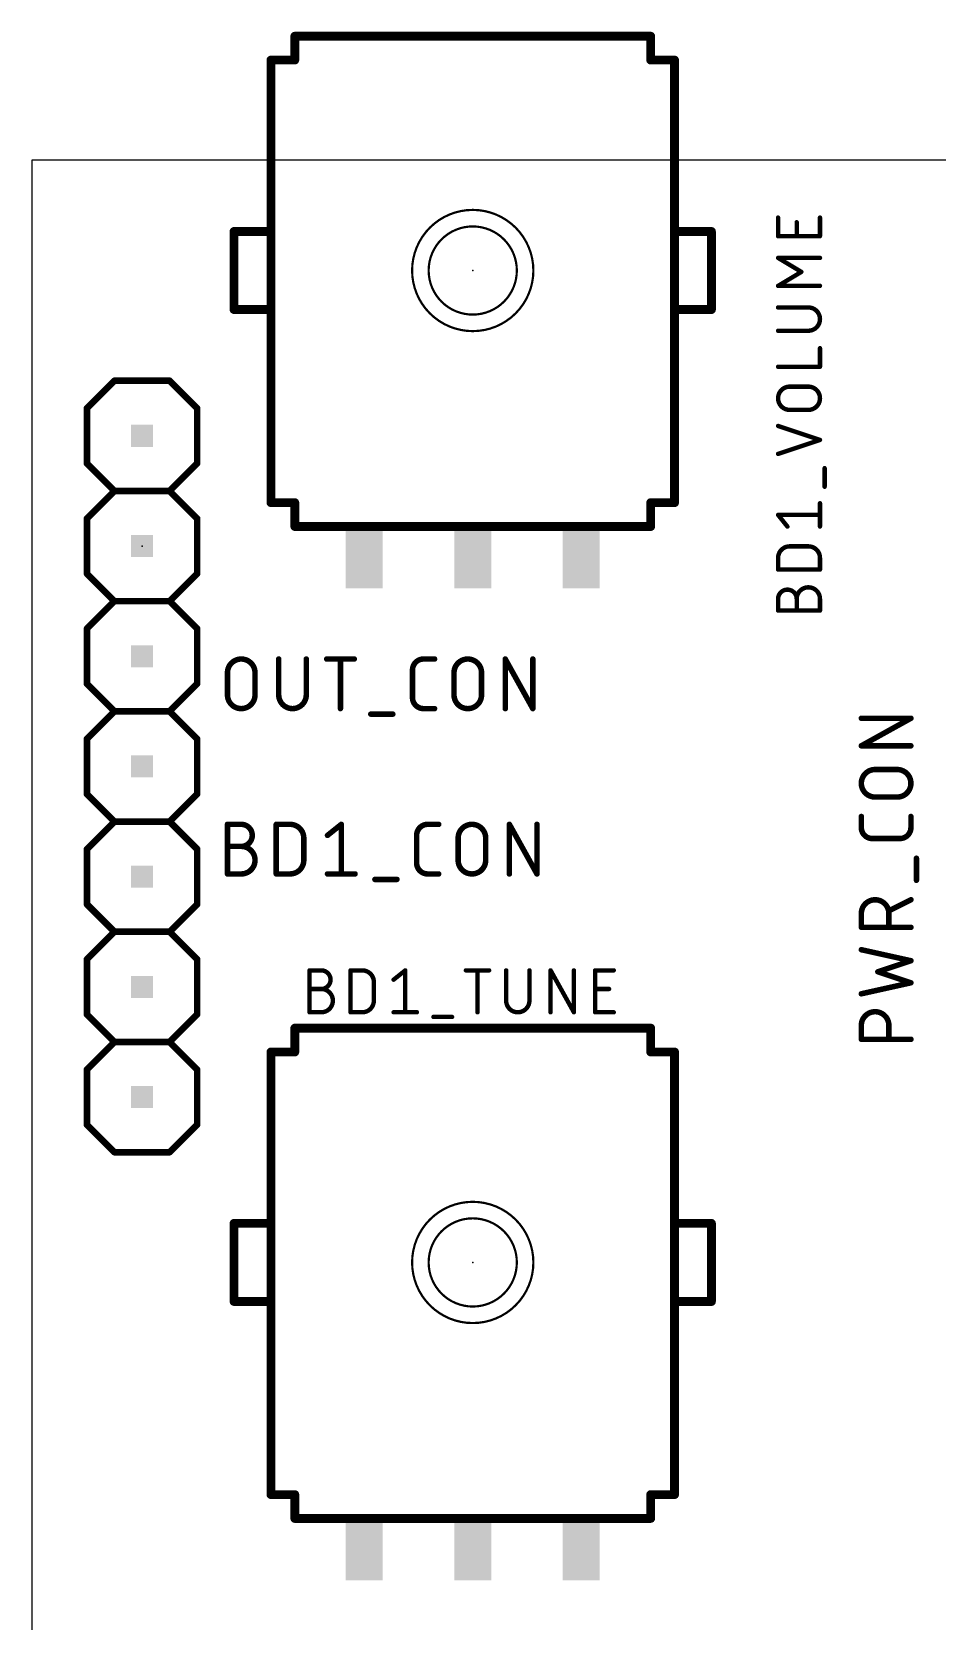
# Model space of a CAD drawing. Extents: x 0 to 81, y 0 to 102.
# Drawn here: x 0 to 20.86, y 65.39 to 102.02 of the extents above; entities that cross this region are included whole.
import ezdxf

# ---------------------------------------------------------------- set-up
doc = ezdxf.new("R2010")
doc.units = 0
for name, color, linetype in [('20', 31, 'CONTINUOUS'), ('21', 253, 'CONTINUOUS'), ('23', 53, 'CONTINUOUS'), ('25', 253, 'CONTINUOUS'), ('51', 253, 'CONTINUOUS')]:
    doc.layers.add(name, color=color, linetype=linetype)

# ---------------------------------------------------------------- blocks, each defined once
blk = doc.blocks.new('RECT')
blk.add_solid([(-0.5, -0.5), (0.5, -0.5), (-0.5, 0.5), (0.5, 0.5)])

msp = doc.modelspace()

# ---------------------------------------------------------------- linework, layer by layer
at = {"layer": '20'}
for p, q in [((81.28, 99.06), (0, 99.06)), ((0, 99.06), (0, 0))]:
    msp.add_line(p, q, dxfattribs=at)
at = {"layer": '21'}
for points, const_width in [([(6.06, 101.92), (14.26, 101.92)], 0.2032), ([(6.06, 101.92), (6.06, 101.37)], 0.2032), ([(14.26, 101.37), (14.26, 101.92)], 0.2032), ([(6.06, 101.37), (5.51, 101.37)], 0.2032), ([(5.51, 99.17), (5.51, 101.37)], 0.2032), ([(14.81, 101.37), (14.26, 101.37)], 0.2032), ([(14.81, 101.37), (14.81, 99.17)], 0.2032), ([(5.51, 91.17), (5.51, 94.37)], 0.2032), ([(14.81, 94.37), (14.81, 91.17)], 0.2032), ([(1.27, 93.345), (1.905, 93.98)], 0.1524), ([(1.905, 93.98), (3.175, 93.98)], 0.1524), ([(3.175, 93.98), (3.81, 93.345)], 0.1524), ([(1.27, 92.075), (1.27, 93.345)], 0.1524), ([(3.81, 93.345), (3.81, 92.075)], 0.1524), ([(1.905, 91.44), (1.27, 92.075)], 0.1524), ([(3.81, 92.075), (3.175, 91.44)], 0.1524), ([(1.27, 90.805), (1.905, 91.44)], 0.1524), ([(1.905, 91.44), (3.175, 91.44)], 0.1524), ([(3.175, 91.44), (3.81, 90.805)], 0.1524), ([(5.51, 91.17), (6.06, 91.17)], 0.2032), ([(6.06, 91.17), (6.06, 90.62)], 0.2032), ([(14.26, 91.17), (14.81, 91.17)], 0.2032), ([(14.26, 90.62), (14.26, 91.17)], 0.2032), ([(1.27, 89.535), (1.27, 90.805)], 0.1524), ([(3.81, 90.805), (3.81, 89.535)], 0.1524), ([(14.26, 90.62), (6.06, 90.62)], 0.2032), ([(1.905, 88.9), (1.27, 89.535)], 0.1524), ([(3.81, 89.535), (3.175, 88.9)], 0.1524), ([(1.27, 88.265), (1.905, 88.9)], 0.1524), ([(1.905, 88.9), (3.175, 88.9)], 0.1524), ([(3.175, 88.9), (3.81, 88.265)], 0.1524), ([(1.27, 86.995), (1.27, 88.265)], 0.1524), ([(3.81, 88.265), (3.81, 86.995)], 0.1524), ([(1.27, 86.995), (1.905, 86.36)], 0.1524), ([(3.175, 86.36), (3.81, 86.995)], 0.1524), ([(1.27, 85.725), (1.905, 86.36)], 0.1524), ([(1.905, 86.36), (3.175, 86.36)], 0.1524), ([(1.905, 86.36), (3.175, 86.36)], 0.1524), ([(3.175, 86.36), (3.81, 85.725)], 0.1524), ([(1.27, 84.455), (1.27, 85.725)], 0.1524), ([(3.81, 85.725), (3.81, 84.455)], 0.1524), ([(1.27, 84.455), (1.905, 83.82)], 0.1524), ([(3.175, 83.82), (3.81, 84.455)], 0.1524), ([(1.27, 83.185), (1.905, 83.82)], 0.1524), ([(1.905, 83.82), (3.175, 83.82)], 0.1524), ([(3.175, 83.82), (3.81, 83.185)], 0.1524), ([(1.27, 81.915), (1.27, 83.185)], 0.1524), ([(3.81, 83.185), (3.81, 81.915)], 0.1524), ([(1.905, 81.28), (1.27, 81.915)], 0.1524), ([(3.81, 81.915), (3.175, 81.28)], 0.1524), ([(1.27, 80.645), (1.905, 81.28)], 0.1524), ([(1.905, 81.28), (3.175, 81.28)], 0.1524), ([(3.175, 81.28), (3.81, 80.645)], 0.1524), ([(1.27, 79.375), (1.27, 80.645)], 0.1524), ([(3.81, 80.645), (3.81, 79.375)], 0.1524), ([(1.905, 78.74), (1.27, 79.375)], 0.1524), ([(3.81, 79.375), (3.175, 78.74)], 0.1524), ([(6.06, 79.06), (14.26, 79.06)], 0.2032), ([(6.06, 79.06), (6.06, 78.51)], 0.2032), ([(14.26, 78.51), (14.26, 79.06)], 0.2032), ([(1.27, 78.105), (1.905, 78.74)], 0.1524), ([(1.905, 78.74), (3.175, 78.74)], 0.1524), ([(3.175, 78.74), (3.81, 78.105)], 0.1524), ([(6.06, 78.51), (5.51, 78.51)], 0.2032), ([(5.51, 76.31), (5.51, 78.51)], 0.2032), ([(14.81, 78.51), (14.26, 78.51)], 0.2032), ([(14.81, 78.51), (14.81, 76.31)], 0.2032), ([(1.27, 76.835), (1.27, 78.105)], 0.1524), ([(3.81, 78.105), (3.81, 76.835)], 0.1524), ([(1.27, 76.835), (1.905, 76.2)], 0.1524), ([(3.175, 76.2), (3.81, 76.835)], 0.1524), ([(1.905, 76.2), (3.175, 76.2)], 0.1524), ([(5.51, 68.31), (5.51, 71.51)], 0.2032), ([(14.81, 71.51), (14.81, 68.31)], 0.2032), ([(5.51, 68.31), (6.06, 68.31)], 0.2032), ([(6.06, 68.31), (6.06, 67.76)], 0.2032), ([(14.26, 68.31), (14.81, 68.31)], 0.2032), ([(14.26, 67.76), (14.26, 68.31)], 0.2032), ([(14.26, 67.76), (6.06, 67.76)], 0.2032)]:
    msp.add_lwpolyline(points, dxfattribs=dict(at, const_width=const_width))
for points, const_width in [([(6.06, 101.9708, 1), (6.06, 101.8692)], 0.1016), ([(6.1108, 101.92, 1), (6.0092, 101.92)], 0.1016), ([(14.3108, 101.92, 1), (14.2092, 101.92)], 0.1016), ([(14.26, 101.8692, 1), (14.26, 101.9708)], 0.1016), ([(5.51, 101.4208, 1), (5.51, 101.3192)], 0.1016), ([(5.5608, 101.37, 1), (5.4592, 101.37)], 0.1016), ([(6.06, 101.3192, 1), (6.06, 101.4208)], 0.1016), ([(14.26, 101.4208, 1), (14.26, 101.3192)], 0.1016), ([(14.8608, 101.37, 1), (14.7592, 101.37)], 0.1016), ([(14.81, 101.3192, 1), (14.81, 101.4208)], 0.1016), ([(6.0092, 101.37, 1), (6.1108, 101.37)], 0.1016), ([(14.2092, 101.37, 1), (14.3108, 101.37)], 0.1016), ([(5.4592, 99.17, 1), (5.5608, 99.17)], 0.1016), ([(14.7592, 99.17, 1), (14.8608, 99.17)], 0.1016), ([(10.16, 95.123, 1), (10.16, 97.917, 1), (10.16, 95.123)], 0.0508), ([(10.16, 95.504, 1), (10.16, 97.536, 1), (10.16, 95.504)], 0.0508), ([(5.5608, 94.37, 1), (5.4592, 94.37)], 0.1016), ([(14.8608, 94.37, 1), (14.7592, 94.37)], 0.1016), ([(1.905, 94.0181, 1), (1.905, 93.9419)], 0.0762), ([(1.9319, 93.9531, 1), (1.8781, 94.0069)], 0.0762), ([(3.2019, 94.0069, 1), (3.1481, 93.9531)], 0.0762), ([(3.175, 93.9419, 1), (3.175, 94.0181)], 0.0762), ([(1.3081, 93.345, 1), (1.2319, 93.345)], 0.0762), ([(1.2431, 93.3719, 1), (1.2969, 93.3181)], 0.0762), ([(3.8481, 93.345, 1), (3.7719, 93.345)], 0.0762), ([(3.7831, 93.3181, 1), (3.8369, 93.3719)], 0.0762), ([(1.2319, 92.075, 1), (1.3081, 92.075)], 0.0762), ([(1.2969, 92.1019, 1), (1.2431, 92.0481)], 0.0762), ([(3.7719, 92.075, 1), (3.8481, 92.075)], 0.0762), ([(3.8369, 92.0481, 1), (3.7831, 92.1019)], 0.0762), ([(1.905, 91.4781, 1), (1.905, 91.4019)], 0.0762), ([(1.9319, 91.4131, 1), (1.8781, 91.4669)], 0.0762), ([(1.8781, 91.4131, 1), (1.9319, 91.4669)], 0.0762), ([(3.2019, 91.4669, 1), (3.1481, 91.4131)], 0.0762), ([(3.1481, 91.4669, 1), (3.2019, 91.4131)], 0.0762), ([(3.175, 91.4019, 1), (3.175, 91.4781)], 0.0762), ([(5.51, 91.2208, 1), (5.51, 91.1192)], 0.1016), ([(5.4592, 91.17, 1), (5.5608, 91.17)], 0.1016), ([(6.1108, 91.17, 1), (6.0092, 91.17)], 0.1016), ([(6.06, 91.1192, 1), (6.06, 91.2208)], 0.1016), ([(14.26, 91.2208, 1), (14.26, 91.1192)], 0.1016), ([(14.3108, 91.17, 1), (14.2092, 91.17)], 0.1016), ([(14.7592, 91.17, 1), (14.8608, 91.17)], 0.1016), ([(14.81, 91.1192, 1), (14.81, 91.2208)], 0.1016), ([(1.3081, 90.805, 1), (1.2319, 90.805)], 0.0762), ([(1.2431, 90.8319, 1), (1.2969, 90.7781)], 0.0762), ([(3.8481, 90.805, 1), (3.7719, 90.805)], 0.0762), ([(3.7831, 90.7781, 1), (3.8369, 90.8319)], 0.0762), ([(6.06, 90.6708, 1), (6.06, 90.5692)], 0.1016), ([(6.0092, 90.62, 1), (6.1108, 90.62)], 0.1016), ([(14.2092, 90.62, 1), (14.3108, 90.62)], 0.1016), ([(14.26, 90.5692, 1), (14.26, 90.6708)], 0.1016), ([(1.2319, 89.535, 1), (1.3081, 89.535)], 0.0762), ([(1.2969, 89.5619, 1), (1.2431, 89.5081)], 0.0762), ([(3.7719, 89.535, 1), (3.8481, 89.535)], 0.0762), ([(3.8369, 89.5081, 1), (3.7831, 89.5619)], 0.0762), ([(1.905, 88.9381, 1), (1.905, 88.8619)], 0.0762), ([(1.9319, 88.8731, 1), (1.8781, 88.9269)], 0.0762), ([(1.8781, 88.8731, 1), (1.9319, 88.9269)], 0.0762), ([(3.2019, 88.9269, 1), (3.1481, 88.8731)], 0.0762), ([(3.1481, 88.9269, 1), (3.2019, 88.8731)], 0.0762), ([(3.175, 88.8619, 1), (3.175, 88.9381)], 0.0762), ([(1.3081, 88.265, 1), (1.2319, 88.265)], 0.0762), ([(1.2431, 88.2919, 1), (1.2969, 88.2381)], 0.0762), ([(3.8481, 88.265, 1), (3.7719, 88.265)], 0.0762), ([(3.7831, 88.2381, 1), (3.8369, 88.2919)], 0.0762), ([(1.2319, 86.995, 1), (1.3081, 86.995)], 0.0762), ([(1.2969, 87.0219, 1), (1.2431, 86.9681)], 0.0762), ([(3.7719, 86.995, 1), (3.8481, 86.995)], 0.0762), ([(3.8369, 86.9681, 1), (3.7831, 87.0219)], 0.0762), ([(1.905, 86.3981, 1), (1.905, 86.3219)], 0.0762), ([(1.905, 86.3981, 1), (1.905, 86.3219)], 0.0762), ([(1.9319, 86.3331, 1), (1.8781, 86.3869)], 0.0762), ([(1.8781, 86.3331, 1), (1.9319, 86.3869)], 0.0762), ([(3.2019, 86.3869, 1), (3.1481, 86.3331)], 0.0762), ([(3.1481, 86.3869, 1), (3.2019, 86.3331)], 0.0762), ([(3.175, 86.3219, 1), (3.175, 86.3981)], 0.0762), ([(3.175, 86.3219, 1), (3.175, 86.3981)], 0.0762), ([(1.3081, 85.725, 1), (1.2319, 85.725)], 0.0762), ([(1.2431, 85.7519, 1), (1.2969, 85.6981)], 0.0762), ([(3.8481, 85.725, 1), (3.7719, 85.725)], 0.0762), ([(3.7831, 85.6981, 1), (3.8369, 85.7519)], 0.0762), ([(1.2319, 84.455, 1), (1.3081, 84.455)], 0.0762), ([(1.2969, 84.4819, 1), (1.2431, 84.4281)], 0.0762), ([(3.7719, 84.455, 1), (3.8481, 84.455)], 0.0762), ([(3.8369, 84.4281, 1), (3.7831, 84.4819)], 0.0762), ([(1.905, 83.8581, 1), (1.905, 83.7819)], 0.0762), ([(1.9319, 83.7931, 1), (1.8781, 83.8469)], 0.0762), ([(1.8781, 83.7931, 1), (1.9319, 83.8469)], 0.0762), ([(3.2019, 83.8469, 1), (3.1481, 83.7931)], 0.0762), ([(3.1481, 83.8469, 1), (3.2019, 83.7931)], 0.0762), ([(3.175, 83.7819, 1), (3.175, 83.8581)], 0.0762), ([(1.3081, 83.185, 1), (1.2319, 83.185)], 0.0762), ([(1.2431, 83.2119, 1), (1.2969, 83.1581)], 0.0762), ([(3.8481, 83.185, 1), (3.7719, 83.185)], 0.0762), ([(3.7831, 83.1581, 1), (3.8369, 83.2119)], 0.0762), ([(1.2319, 81.915, 1), (1.3081, 81.915)], 0.0762), ([(1.2969, 81.9419, 1), (1.2431, 81.8881)], 0.0762), ([(3.7719, 81.915, 1), (3.8481, 81.915)], 0.0762), ([(3.8369, 81.8881, 1), (3.7831, 81.9419)], 0.0762), ([(1.905, 81.3181, 1), (1.905, 81.2419)], 0.0762), ([(1.9319, 81.2531, 1), (1.8781, 81.3069)], 0.0762), ([(1.8781, 81.2531, 1), (1.9319, 81.3069)], 0.0762), ([(3.2019, 81.3069, 1), (3.1481, 81.2531)], 0.0762), ([(3.1481, 81.3069, 1), (3.2019, 81.2531)], 0.0762), ([(3.175, 81.2419, 1), (3.175, 81.3181)], 0.0762), ([(1.3081, 80.645, 1), (1.2319, 80.645)], 0.0762), ([(1.2431, 80.6719, 1), (1.2969, 80.6181)], 0.0762), ([(3.8481, 80.645, 1), (3.7719, 80.645)], 0.0762), ([(3.7831, 80.6181, 1), (3.8369, 80.6719)], 0.0762), ([(1.2319, 79.375, 1), (1.3081, 79.375)], 0.0762), ([(1.2969, 79.4019, 1), (1.2431, 79.3481)], 0.0762), ([(3.7719, 79.375, 1), (3.8481, 79.375)], 0.0762), ([(3.8369, 79.3481, 1), (3.7831, 79.4019)], 0.0762), ([(6.06, 79.1108, 1), (6.06, 79.0092)], 0.1016), ([(6.1108, 79.06, 1), (6.0092, 79.06)], 0.1016), ([(14.3108, 79.06, 1), (14.2092, 79.06)], 0.1016), ([(14.26, 79.0092, 1), (14.26, 79.1108)], 0.1016), ([(1.905, 78.7781, 1), (1.905, 78.7019)], 0.0762), ([(1.9319, 78.7131, 1), (1.8781, 78.7669)], 0.0762), ([(1.8781, 78.7131, 1), (1.9319, 78.7669)], 0.0762), ([(3.2019, 78.7669, 1), (3.1481, 78.7131)], 0.0762), ([(3.1481, 78.7669, 1), (3.2019, 78.7131)], 0.0762), ([(3.175, 78.7019, 1), (3.175, 78.7781)], 0.0762), ([(5.51, 78.5608, 1), (5.51, 78.4592)], 0.1016), ([(5.5608, 78.51, 1), (5.4592, 78.51)], 0.1016), ([(6.0092, 78.51, 1), (6.1108, 78.51)], 0.1016), ([(6.06, 78.4592, 1), (6.06, 78.5608)], 0.1016), ([(14.26, 78.5608, 1), (14.26, 78.4592)], 0.1016), ([(14.2092, 78.51, 1), (14.3108, 78.51)], 0.1016), ([(14.8608, 78.51, 1), (14.7592, 78.51)], 0.1016), ([(14.81, 78.4592, 1), (14.81, 78.5608)], 0.1016), ([(1.3081, 78.105, 1), (1.2319, 78.105)], 0.0762), ([(1.2431, 78.1319, 1), (1.2969, 78.0781)], 0.0762), ([(3.8481, 78.105, 1), (3.7719, 78.105)], 0.0762), ([(3.7831, 78.0781, 1), (3.8369, 78.1319)], 0.0762), ([(1.2319, 76.835, 1), (1.3081, 76.835)], 0.0762), ([(1.2969, 76.8619, 1), (1.2431, 76.8081)], 0.0762), ([(3.7719, 76.835, 1), (3.8481, 76.835)], 0.0762), ([(3.8369, 76.8081, 1), (3.7831, 76.8619)], 0.0762), ([(1.905, 76.2381, 1), (1.905, 76.1619)], 0.0762), ([(1.8781, 76.1731, 1), (1.9319, 76.2269)], 0.0762), ([(3.1481, 76.2269, 1), (3.2019, 76.1731)], 0.0762), ([(3.175, 76.1619, 1), (3.175, 76.2381)], 0.0762), ([(5.4592, 76.31, 1), (5.5608, 76.31)], 0.1016), ([(14.7592, 76.31, 1), (14.8608, 76.31)], 0.1016), ([(10.16, 72.263, 1), (10.16, 75.057, 1), (10.16, 72.263)], 0.0508), ([(10.16, 72.644, 1), (10.16, 74.676, 1), (10.16, 72.644)], 0.0508), ([(5.5608, 71.51, 1), (5.4592, 71.51)], 0.1016), ([(14.8608, 71.51, 1), (14.7592, 71.51)], 0.1016), ([(5.51, 68.3608, 1), (5.51, 68.2592)], 0.1016), ([(5.4592, 68.31, 1), (5.5608, 68.31)], 0.1016), ([(6.1108, 68.31, 1), (6.0092, 68.31)], 0.1016), ([(6.06, 68.2592, 1), (6.06, 68.3608)], 0.1016), ([(14.26, 68.3608, 1), (14.26, 68.2592)], 0.1016), ([(14.3108, 68.31, 1), (14.2092, 68.31)], 0.1016), ([(14.7592, 68.31, 1), (14.8608, 68.31)], 0.1016), ([(14.81, 68.2592, 1), (14.81, 68.3608)], 0.1016), ([(6.06, 67.8108, 1), (6.06, 67.7092)], 0.1016), ([(6.0092, 67.76, 1), (6.1108, 67.76)], 0.1016), ([(14.2092, 67.76, 1), (14.3108, 67.76)], 0.1016), ([(14.26, 67.7092, 1), (14.26, 67.8108)], 0.1016)]:
    msp.add_lwpolyline(points, format="xyb", dxfattribs=dict(at, const_width=const_width))
at = {"layer": '23'}
for p in [(10.16, 96.52), (2.54, 90.17), (2.54, 81.28), (10.16, 73.66)]:
    msp.add_point(p, dxfattribs=at)
at = {"layer": '25'}
for points, const_width in [([(17.1958, 97.3102), (17.1958, 97.7392)], 0.1016), ([(17.6248, 97.3102), (17.6248, 97.632)], 0.1016), ([(18.161, 97.7392), (18.161, 97.3102)], 0.1016), ([(18.161, 97.3102), (17.1958, 97.3102)], 0.1016), ([(17.732, 96.4881), (17.1958, 96.8099)], 0.1016), ([(17.1958, 96.8099), (18.161, 96.8099)], 0.1016), ([(17.1958, 96.1664), (17.732, 96.4881)], 0.1016), ([(18.161, 96.1664), (17.1958, 96.1664)], 0.1016), ([(17.8929, 95.6681), (17.1958, 95.6681)], 0.1016), ([(17.1958, 95.1319), (17.8929, 95.1319)], 0.1016), ([(18.161, 94.3019), (18.161, 94.7308)], 0.1016), ([(17.1958, 94.3019), (18.161, 94.3019)], 0.1016), ([(17.4639, 93.8439), (17.8929, 93.8439)], 0.1016), ([(17.8929, 93.3077), (17.4639, 93.3077)], 0.1016), ([(18.161, 92.6156), (17.1958, 92.9374)], 0.1016), ([(17.1958, 92.2939), (18.161, 92.6156)], 0.1016), ([(18.2682, 91.5371), (18.2682, 91.966)], 0.1016), ([(17.4103, 90.6193), (17.1958, 90.8874)], 0.1016), ([(17.1958, 90.8874), (18.161, 90.8874)], 0.1016), ([(18.161, 90.6193), (18.161, 91.1555)], 0.1016), ([(17.4639, 90.1634), (17.8929, 90.1634)], 0.1016), ([(17.1958, 89.6272), (17.1958, 89.8953)], 0.1016), ([(18.161, 89.8953), (18.161, 89.6272)], 0.1016), ([(18.161, 89.6272), (17.1958, 89.6272)], 0.1016), ([(17.1958, 88.6827), (17.1958, 88.9508)], 0.1016), ([(18.161, 88.6827), (17.1958, 88.6827)], 0.1016), ([(17.6248, 88.6827), (17.6248, 88.9508)], 0.1016), ([(18.161, 88.9508), (18.161, 88.6827)], 0.1016), ([(5.6896, 87.5665), (5.6896, 86.741)], 0.127), ([(6.3246, 86.741), (6.3246, 87.5665)], 0.127), ([(6.7945, 87.5665), (7.4295, 87.5665)], 0.127), ([(7.112, 86.4235), (7.112, 87.5665)], 0.127), ([(9.026, 87.5665), (9.28, 87.5665)], 0.127), ([(10.9093, 86.4235), (10.9093, 87.5665)], 0.127), ([(10.9093, 87.5665), (11.5443, 86.4235)], 0.127), ([(11.5443, 86.4235), (11.5443, 87.5665)], 0.127), ([(4.5085, 86.741), (4.5085, 87.249)], 0.127), ([(5.1435, 87.249), (5.1435, 86.741)], 0.127), ([(8.772, 86.6775), (8.772, 87.3125)], 0.127), ([(9.7282, 86.741), (9.7282, 87.249)], 0.127), ([(10.3632, 87.249), (10.3632, 86.741)], 0.127), ([(9.28, 86.4235), (9.026, 86.4235)], 0.127), ([(7.8105, 86.2965), (8.3185, 86.2965)], 0.127), ([(19.1135, 85.5662), (20.2565, 86.2012)], 0.127), ([(20.2565, 86.2012), (19.1135, 86.2012)], 0.127), ([(20.2565, 85.5662), (19.1135, 85.5662)], 0.127), ([(19.431, 85.0201), (19.939, 85.0201)], 0.127), ([(19.939, 84.3851), (19.431, 84.3851)], 0.127), ([(19.1135, 83.6829), (19.1135, 83.9369)], 0.127), ([(20.2565, 83.9369), (20.2565, 83.6829)], 0.127), ([(4.5085, 82.6135), (4.5085, 83.7565)], 0.127), ([(4.5085, 83.7565), (4.826, 83.7565)], 0.127), ([(5.6325, 82.6135), (5.6325, 83.7565)], 0.127), ([(5.6325, 83.7565), (5.95, 83.7565)], 0.127), ([(6.8136, 83.5025), (7.1311, 83.7565)], 0.127), ([(7.1311, 83.7565), (7.1311, 82.6135)], 0.127), ([(8.8672, 82.8675), (8.8672, 83.5025)], 0.127), ([(9.1212, 83.7565), (9.3752, 83.7565)], 0.127), ([(11.0045, 82.6135), (11.0045, 83.7565)], 0.127), ([(11.0045, 83.7565), (11.6395, 82.6135)], 0.127), ([(11.6395, 82.6135), (11.6395, 83.7565)], 0.127), ([(4.5085, 83.2485), (4.826, 83.2485)], 0.127), ([(6.2675, 83.439), (6.2675, 82.931)], 0.127), ([(9.8234, 82.931), (9.8234, 83.439)], 0.127), ([(10.4584, 83.439), (10.4584, 82.931)], 0.127), ([(20.0025, 83.4289), (19.3675, 83.4289)], 0.127), ([(20.3835, 82.4674), (20.3835, 82.9754)], 0.127), ([(4.826, 82.6135), (4.5085, 82.6135)], 0.127), ([(5.95, 82.6135), (5.6325, 82.6135)], 0.127), ([(6.8136, 82.6135), (7.4486, 82.6135)], 0.127), ([(7.9058, 82.4865), (8.4138, 82.4865)], 0.127), ([(9.3752, 82.6135), (9.1212, 82.6135)], 0.127), ([(20.2565, 82.0185), (19.7485, 81.7645)], 0.127), ([(19.1135, 81.3835), (19.1135, 81.701)], 0.127), ([(19.7485, 81.701), (19.7485, 81.3835)], 0.127), ([(20.2565, 81.3835), (19.1135, 81.3835)], 0.127), ([(20.2565, 80.6133), (19.1135, 80.8672)], 0.127), ([(19.4945, 80.3593), (20.2565, 80.6133)], 0.127), ([(6.4008, 79.4258), (6.4008, 80.391)], 0.1016), ([(6.4008, 80.391), (6.6689, 80.391)], 0.1016), ([(7.3453, 79.4258), (7.3453, 80.391)], 0.1016), ([(7.3453, 80.391), (7.6135, 80.391)], 0.1016), ([(8.3375, 80.1765), (8.6056, 80.391)], 0.1016), ([(8.6056, 80.391), (8.6056, 79.4258)], 0.1016), ([(10.0017, 80.391), (10.5379, 80.391)], 0.1016), ([(10.2698, 79.4258), (10.2698, 80.391)], 0.1016), ([(10.9298, 80.391), (10.9298, 79.6939)], 0.1016), ([(11.466, 79.6939), (11.466, 80.391)], 0.1016), ([(11.9539, 79.4258), (11.9539, 80.391)], 0.1016), ([(11.9539, 80.391), (12.4901, 79.4258)], 0.1016), ([(12.4901, 79.4258), (12.4901, 80.391)], 0.1016), ([(12.9801, 79.4258), (12.9801, 80.391)], 0.1016), ([(12.9801, 80.391), (13.4091, 80.391)], 0.1016), ([(20.2565, 80.1052), (19.4945, 80.3593)], 0.127), ([(6.4008, 79.962), (6.6689, 79.962)], 0.1016), ([(7.8816, 80.1229), (7.8816, 79.6939)], 0.1016), ([(12.9801, 79.962), (13.3018, 79.962)], 0.1016), ([(19.1135, 79.8513), (20.2565, 80.1052)], 0.127), ([(6.6689, 79.4258), (6.4008, 79.4258)], 0.1016), ([(7.6135, 79.4258), (7.3453, 79.4258)], 0.1016), ([(8.3375, 79.4258), (8.8737, 79.4258)], 0.1016), ([(9.2552, 79.3186), (9.6842, 79.3186)], 0.1016), ([(13.4091, 79.4258), (12.9801, 79.4258)], 0.1016), ([(19.1135, 78.8035), (19.1135, 79.121)], 0.127), ([(19.7485, 79.121), (19.7485, 78.8035)], 0.127), ([(20.2565, 78.8035), (19.1135, 78.8035)], 0.127)]:
    msp.add_lwpolyline(points, dxfattribs=dict(at, const_width=const_width))
for points, const_width in [([(17.2212, 97.7392, 1), (17.1704, 97.7392)], 0.0508), ([(17.6502, 97.632, 1), (17.5994, 97.632)], 0.0508), ([(18.1864, 97.7392, 1), (18.1356, 97.7392)], 0.0508), ([(17.1958, 97.3356, 1), (17.1958, 97.2848)], 0.0508), ([(17.1704, 97.3102, 1), (17.2212, 97.3102)], 0.0508), ([(17.5994, 97.3102, 1), (17.6502, 97.3102)], 0.0508), ([(18.1356, 97.3102, 1), (18.1864, 97.3102)], 0.0508), ([(18.161, 97.2848, 1), (18.161, 97.3356)], 0.0508), ([(17.1958, 96.8353, 1), (17.1958, 96.7845)], 0.0508), ([(17.2089, 96.8316, 1), (17.1827, 96.7881)], 0.0508), ([(18.161, 96.7845, 1), (18.161, 96.8353)], 0.0508), ([(17.7451, 96.4663, 1), (17.719, 96.5099)], 0.0508), ([(17.719, 96.4663, 1), (17.7451, 96.5099)], 0.0508), ([(17.1958, 96.1918, 1), (17.1958, 96.141)], 0.0508), ([(17.1827, 96.1882, 1), (17.2089, 96.1446)], 0.0508), ([(18.161, 96.141, 1), (18.161, 96.1918)], 0.0508), ([(17.1958, 95.6935, 1), (17.1958, 95.6427)], 0.0508), ([(17.8929, 95.1319, 1), (17.8929, 95.6681)], 0.1016), ([(17.8929, 95.6935, 1), (17.8929, 95.6427)], 0.0508), ([(17.8929, 95.6427, 1), (17.8929, 95.6935)], 0.0508), ([(17.1958, 95.1573, 1), (17.1958, 95.1065)], 0.0508), ([(17.8929, 95.1573, 1), (17.8929, 95.1065)], 0.0508), ([(17.8929, 95.1065, 1), (17.8929, 95.1573)], 0.0508), ([(18.1864, 94.7308, 1), (18.1356, 94.7308)], 0.0508), ([(17.1958, 94.3273, 1), (17.1958, 94.2765)], 0.0508), ([(18.1356, 94.3019, 1), (18.1864, 94.3019)], 0.0508), ([(18.161, 94.2765, 1), (18.161, 94.3273)], 0.0508), ([(17.4639, 93.8439, 1), (17.4639, 93.3077)], 0.1016), ([(17.4639, 93.8693, 1), (17.4639, 93.8185)], 0.0508), ([(17.4639, 93.8185, 1), (17.4639, 93.8693)], 0.0508), ([(17.8929, 93.3077, 1), (17.8929, 93.8439)], 0.1016), ([(17.8929, 93.8693, 1), (17.8929, 93.8185)], 0.0508), ([(17.8929, 93.8185, 1), (17.8929, 93.8693)], 0.0508), ([(17.4639, 93.3331, 1), (17.4639, 93.2823)], 0.0508), ([(17.4639, 93.2823, 1), (17.4639, 93.3331)], 0.0508), ([(17.8929, 93.3331, 1), (17.8929, 93.2823)], 0.0508), ([(17.8929, 93.2823, 1), (17.8929, 93.3331)], 0.0508), ([(17.2038, 92.9615, 1), (17.1878, 92.9133)], 0.0508), ([(17.1878, 92.318, 1), (17.2038, 92.2698)], 0.0508), ([(18.169, 92.5916, 1), (18.153, 92.6397)], 0.0508), ([(18.153, 92.5916, 1), (18.169, 92.6397)], 0.0508), ([(18.2936, 91.966, 1), (18.2428, 91.966)], 0.0508), ([(18.2428, 91.5371, 1), (18.2936, 91.5371)], 0.0508), ([(17.2156, 90.9033, 1), (17.176, 90.8716)], 0.0508), ([(17.1958, 90.9128, 1), (17.1958, 90.862)], 0.0508), ([(18.1864, 91.1555, 1), (18.1356, 91.1555)], 0.0508), ([(18.161, 90.862, 1), (18.161, 90.9128)], 0.0508), ([(17.3905, 90.6035, 1), (17.4301, 90.6352)], 0.0508), ([(18.1356, 90.6193, 1), (18.1864, 90.6193)], 0.0508), ([(17.4639, 90.1634, 0.4142), (17.1958, 89.8953)], 0.1016), ([(17.4639, 90.1888, 1), (17.4639, 90.138)], 0.0508), ([(17.4639, 90.138, 1), (17.4639, 90.1888)], 0.0508), ([(18.161, 89.8953, 0.4142), (17.8929, 90.1634)], 0.1016), ([(17.8929, 90.1888, 1), (17.8929, 90.138)], 0.0508), ([(17.8929, 90.138, 1), (17.8929, 90.1888)], 0.0508), ([(17.2212, 89.8953, 1), (17.1704, 89.8953)], 0.0508), ([(17.1704, 89.8953, 1), (17.2212, 89.8953)], 0.0508), ([(18.1864, 89.8953, 1), (18.1356, 89.8953)], 0.0508), ([(18.1356, 89.8953, 1), (18.1864, 89.8953)], 0.0508), ([(17.1958, 89.6526, 1), (17.1958, 89.6018)], 0.0508), ([(17.1704, 89.6272, 1), (17.2212, 89.6272)], 0.0508), ([(18.1356, 89.6272, 1), (18.1864, 89.6272)], 0.0508), ([(18.161, 89.6018, 1), (18.161, 89.6526)], 0.0508), ([(17.6248, 88.9508, 1), (17.1958, 88.9508)], 0.1016), ([(18.161, 88.9508, 1), (17.6248, 88.9508)], 0.1016), ([(17.2212, 88.9508, 1), (17.1704, 88.9508)], 0.0508), ([(17.1704, 88.9508, 1), (17.2212, 88.9508)], 0.0508), ([(17.1958, 88.7081, 1), (17.1958, 88.6573)], 0.0508), ([(17.1704, 88.6827, 1), (17.2212, 88.6827)], 0.0508), ([(17.6502, 88.9508, 1), (17.5994, 88.9508)], 0.0508), ([(17.5994, 88.9508, 1), (17.6502, 88.9508)], 0.0508), ([(17.5994, 88.9508, 1), (17.6502, 88.9508)], 0.0508), ([(17.5994, 88.6827, 1), (17.6502, 88.6827)], 0.0508), ([(18.1864, 88.9508, 1), (18.1356, 88.9508)], 0.0508), ([(18.1356, 88.9508, 1), (18.1864, 88.9508)], 0.0508), ([(18.1356, 88.6827, 1), (18.1864, 88.6827)], 0.0508), ([(18.161, 88.6573, 1), (18.161, 88.7081)], 0.0508), ([(5.1435, 87.249, 1), (4.5085, 87.249)], 0.127), ([(5.7214, 87.5665, 1), (5.6579, 87.5665)], 0.0635), ([(6.3563, 87.5665, 1), (6.2929, 87.5665)], 0.0635), ([(6.7945, 87.5983, 1), (6.7945, 87.5348)], 0.0635), ([(7.1437, 87.5665, 1), (7.0803, 87.5665)], 0.0635), ([(7.4295, 87.5348, 1), (7.4295, 87.5983)], 0.0635), ([(9.026, 87.5665, 0.4142), (8.772, 87.3125)], 0.127), ([(9.026, 87.5983, 1), (9.026, 87.5348)], 0.0635), ([(9.026, 87.5348, 1), (9.026, 87.5983)], 0.0635), ([(9.28, 87.5348, 1), (9.28, 87.5983)], 0.0635), ([(10.3632, 87.249, 1), (9.7282, 87.249)], 0.127), ([(10.941, 87.5665, 1), (10.8775, 87.5665)], 0.0635), ([(10.9371, 87.5819, 1), (10.8815, 87.5511)], 0.0635), ([(11.576, 87.5665, 1), (11.5125, 87.5665)], 0.0635), ([(4.5403, 87.249, 1), (4.4768, 87.249)], 0.0635), ([(4.4768, 87.249, 1), (4.5403, 87.249)], 0.0635), ([(5.1753, 87.249, 1), (5.1118, 87.249)], 0.0635), ([(5.1118, 87.249, 1), (5.1753, 87.249)], 0.0635), ([(8.8037, 87.3125, 1), (8.7402, 87.3125)], 0.0635), ([(8.7402, 87.3125, 1), (8.8037, 87.3125)], 0.0635), ([(9.7599, 87.249, 1), (9.6964, 87.249)], 0.0635), ([(9.6964, 87.249, 1), (9.7599, 87.249)], 0.0635), ([(10.3949, 87.249, 1), (10.3314, 87.249)], 0.0635), ([(10.3314, 87.249, 1), (10.3949, 87.249)], 0.0635), ([(4.5085, 86.741, 1), (5.1435, 86.741)], 0.127), ([(4.5403, 86.741, 1), (4.4768, 86.741)], 0.0635), ([(4.4768, 86.741, 1), (4.5403, 86.741)], 0.0635), ([(5.1753, 86.741, 1), (5.1118, 86.741)], 0.0635), ([(5.1118, 86.741, 1), (5.1753, 86.741)], 0.0635), ([(5.6896, 86.741, 1), (6.3246, 86.741)], 0.127), ([(5.7214, 86.741, 1), (5.6579, 86.741)], 0.0635), ([(5.6579, 86.741, 1), (5.7214, 86.741)], 0.0635), ([(6.3563, 86.741, 1), (6.2929, 86.741)], 0.0635), ([(6.2929, 86.741, 1), (6.3563, 86.741)], 0.0635), ([(7.0803, 86.4235, 1), (7.1437, 86.4235)], 0.0635), ([(8.772, 86.6775, 0.4142), (9.026, 86.4235)], 0.127), ([(8.8037, 86.6775, 1), (8.7402, 86.6775)], 0.0635), ([(8.7402, 86.6775, 1), (8.8037, 86.6775)], 0.0635), ([(9.026, 86.4553, 1), (9.026, 86.3918)], 0.0635), ([(9.026, 86.3918, 1), (9.026, 86.4553)], 0.0635), ([(9.28, 86.3918, 1), (9.28, 86.4553)], 0.0635), ([(9.7599, 86.741, 1), (9.6964, 86.741)], 0.0635), ([(9.6964, 86.741, 1), (9.7599, 86.741)], 0.0635), ([(9.7282, 86.741, 1), (10.3632, 86.741)], 0.127), ([(10.3949, 86.741, 1), (10.3314, 86.741)], 0.0635), ([(10.3314, 86.741, 1), (10.3949, 86.741)], 0.0635), ([(10.8775, 86.4235, 1), (10.941, 86.4235)], 0.0635), ([(11.5125, 86.4235, 1), (11.576, 86.4235)], 0.0635), ([(11.5165, 86.4081, 1), (11.5721, 86.4389)], 0.0635), ([(7.8105, 86.3283, 1), (7.8105, 86.2648)], 0.0635), ([(8.3185, 86.2648, 1), (8.3185, 86.3283)], 0.0635), ([(19.1135, 86.233, 1), (19.1135, 86.1695)], 0.0635), ([(20.2719, 86.1735, 1), (20.2411, 86.229)], 0.0635), ([(20.2565, 86.1695, 1), (20.2565, 86.233)], 0.0635), ([(19.1135, 85.598, 1), (19.1135, 85.5345)], 0.0635), ([(19.0981, 85.594, 1), (19.1289, 85.5385)], 0.0635), ([(20.2565, 85.5345, 1), (20.2565, 85.598)], 0.0635), ([(19.431, 85.0201, 1), (19.431, 84.3851)], 0.127), ([(19.431, 85.0519, 1), (19.431, 84.9884)], 0.0635), ([(19.431, 84.9884, 1), (19.431, 85.0519)], 0.0635), ([(19.939, 85.0519, 1), (19.939, 84.9884)], 0.0635), ([(19.939, 84.3851, 1), (19.939, 85.0201)], 0.127), ([(19.939, 84.9884, 1), (19.939, 85.0519)], 0.0635), ([(19.431, 84.4169, 1), (19.431, 84.3534)], 0.0635), ([(19.431, 84.3534, 1), (19.431, 84.4169)], 0.0635), ([(19.939, 84.4169, 1), (19.939, 84.3534)], 0.0635), ([(19.939, 84.3534, 1), (19.939, 84.4169)], 0.0635), ([(19.1453, 83.9369, 1), (19.0818, 83.9369)], 0.0635), ([(20.2883, 83.9369, 1), (20.2248, 83.9369)], 0.0635), ([(4.5085, 83.7883, 1), (4.5085, 83.7248)], 0.0635), ([(4.5403, 83.7565, 1), (4.4768, 83.7565)], 0.0635), ([(4.826, 83.7883, 1), (4.826, 83.7248)], 0.0635), ([(4.826, 83.2485, 1), (4.826, 83.7565)], 0.127), ([(4.826, 83.7248, 1), (4.826, 83.7883)], 0.0635), ([(5.6325, 83.7883, 1), (5.6325, 83.7248)], 0.0635), ([(5.6642, 83.7565, 1), (5.6007, 83.7565)], 0.0635), ([(5.95, 83.7883, 1), (5.95, 83.7248)], 0.0635), ([(6.2675, 83.439, 0.4142), (5.95, 83.7565)], 0.127), ([(5.95, 83.7248, 1), (5.95, 83.7883)], 0.0635), ([(6.7937, 83.5273, 1), (6.8334, 83.4777)], 0.0635), ([(7.1628, 83.7565, 1), (7.0993, 83.7565)], 0.0635), ([(7.1509, 83.7317, 1), (7.1112, 83.7813)], 0.0635), ([(9.1212, 83.7565, 0.4142), (8.8672, 83.5025)], 0.127), ([(8.899, 83.5025, 1), (8.8355, 83.5025)], 0.0635), ([(8.8355, 83.5025, 1), (8.899, 83.5025)], 0.0635), ([(9.1212, 83.7883, 1), (9.1212, 83.7248)], 0.0635), ([(9.1212, 83.7248, 1), (9.1212, 83.7883)], 0.0635), ([(9.3752, 83.7248, 1), (9.3752, 83.7883)], 0.0635), ([(10.4584, 83.439, 1), (9.8234, 83.439)], 0.127), ([(11.0363, 83.7565, 1), (10.9728, 83.7565)], 0.0635), ([(11.0323, 83.7719, 1), (10.9768, 83.7411)], 0.0635), ([(11.6713, 83.7565, 1), (11.6078, 83.7565)], 0.0635), ([(19.1135, 83.6829, 0.4142), (19.3675, 83.4289)], 0.127), ([(19.1453, 83.6829, 1), (19.0818, 83.6829)], 0.0635), ([(19.0818, 83.6829, 1), (19.1453, 83.6829)], 0.0635), ([(20.0025, 83.4289, 0.4142), (20.2565, 83.6829)], 0.127), ([(20.2883, 83.6829, 1), (20.2248, 83.6829)], 0.0635), ([(20.2248, 83.6829, 1), (20.2883, 83.6829)], 0.0635), ([(4.5085, 83.2803, 1), (4.5085, 83.2168)], 0.0635), ([(4.826, 82.6135, 1), (4.826, 83.2485)], 0.127), ([(4.826, 83.2803, 1), (4.826, 83.2168)], 0.0635), ([(4.826, 83.2803, 1), (4.826, 83.2168)], 0.0635), ([(4.826, 83.2168, 1), (4.826, 83.2803)], 0.0635), ([(6.2992, 83.439, 1), (6.2357, 83.439)], 0.0635), ([(6.2357, 83.439, 1), (6.2992, 83.439)], 0.0635), ([(9.8552, 83.439, 1), (9.7917, 83.439)], 0.0635), ([(9.7917, 83.439, 1), (9.8552, 83.439)], 0.0635), ([(10.4902, 83.439, 1), (10.4267, 83.439)], 0.0635), ([(10.4267, 83.439, 1), (10.4902, 83.439)], 0.0635), ([(19.3675, 83.4607, 1), (19.3675, 83.3972)], 0.0635), ([(19.3675, 83.3972, 1), (19.3675, 83.4607)], 0.0635), ([(20.0025, 83.4607, 1), (20.0025, 83.3972)], 0.0635), ([(20.0025, 83.3972, 1), (20.0025, 83.4607)], 0.0635), ([(5.95, 82.6135, 0.4142), (6.2675, 82.931)], 0.127), ([(6.2992, 82.931, 1), (6.2357, 82.931)], 0.0635), ([(6.2357, 82.931, 1), (6.2992, 82.931)], 0.0635), ([(8.8672, 82.8675, 0.4142), (9.1212, 82.6135)], 0.127), ([(8.899, 82.8675, 1), (8.8355, 82.8675)], 0.0635), ([(8.8355, 82.8675, 1), (8.899, 82.8675)], 0.0635), ([(9.8234, 82.931, 1), (10.4584, 82.931)], 0.127), ([(9.8552, 82.931, 1), (9.7917, 82.931)], 0.0635), ([(9.7917, 82.931, 1), (9.8552, 82.931)], 0.0635), ([(10.4902, 82.931, 1), (10.4267, 82.931)], 0.0635), ([(10.4267, 82.931, 1), (10.4902, 82.931)], 0.0635), ([(20.4153, 82.9754, 1), (20.3518, 82.9754)], 0.0635), ([(4.5085, 82.6453, 1), (4.5085, 82.5817)], 0.0635), ([(4.4768, 82.6135, 1), (4.5403, 82.6135)], 0.0635), ([(4.826, 82.6453, 1), (4.826, 82.5817)], 0.0635), ([(4.826, 82.5817, 1), (4.826, 82.6453)], 0.0635), ([(5.6325, 82.6453, 1), (5.6325, 82.5817)], 0.0635), ([(5.6007, 82.6135, 1), (5.6642, 82.6135)], 0.0635), ([(5.95, 82.6453, 1), (5.95, 82.5817)], 0.0635), ([(5.95, 82.5817, 1), (5.95, 82.6453)], 0.0635), ([(6.8136, 82.6453, 1), (6.8136, 82.5817)], 0.0635), ([(7.0993, 82.6135, 1), (7.1628, 82.6135)], 0.0635), ([(7.4486, 82.5817, 1), (7.4486, 82.6453)], 0.0635), ([(7.9058, 82.5183, 1), (7.9058, 82.4548)], 0.0635), ([(8.4138, 82.4548, 1), (8.4138, 82.5183)], 0.0635), ([(9.1212, 82.6453, 1), (9.1212, 82.5817)], 0.0635), ([(9.1212, 82.5817, 1), (9.1212, 82.6453)], 0.0635), ([(9.3752, 82.5817, 1), (9.3752, 82.6453)], 0.0635), ([(10.9728, 82.6135, 1), (11.0363, 82.6135)], 0.0635), ([(11.6078, 82.6135, 1), (11.6713, 82.6135)], 0.0635), ([(11.6118, 82.5981, 1), (11.6673, 82.6289)], 0.0635), ([(20.3518, 82.4674, 1), (20.4153, 82.4674)], 0.0635), ([(19.7485, 81.701, 1), (19.1135, 81.701)], 0.127), ([(20.2707, 81.9901, 1), (20.2423, 82.0469)], 0.0635), ([(19.1453, 81.701, 1), (19.0818, 81.701)], 0.0635), ([(19.0818, 81.701, 1), (19.1453, 81.701)], 0.0635), ([(19.7343, 81.7929, 1), (19.7627, 81.7361)], 0.0635), ([(19.7802, 81.701, 1), (19.7168, 81.701)], 0.0635), ([(19.7168, 81.701, 1), (19.7802, 81.701)], 0.0635), ([(19.1135, 81.4153, 1), (19.1135, 81.3518)], 0.0635), ([(19.0818, 81.3835, 1), (19.1453, 81.3835)], 0.0635), ([(19.7168, 81.3835, 1), (19.7802, 81.3835)], 0.0635), ([(20.2565, 81.3518, 1), (20.2565, 81.4153)], 0.0635), ([(19.1204, 80.8982, 1), (19.1066, 80.8363)], 0.0635), ([(20.2665, 80.5831, 1), (20.2465, 80.6434)], 0.0635), ([(20.2496, 80.5823, 1), (20.2634, 80.6442)], 0.0635), ([(6.4262, 80.391, 1), (6.3754, 80.391)], 0.0508), ([(6.4008, 80.4164, 1), (6.4008, 80.3656)], 0.0508), ([(6.6689, 79.962, 1), (6.6689, 80.391)], 0.1016), ([(6.6689, 80.4164, 1), (6.6689, 80.3656)], 0.0508), ([(6.6689, 80.3656, 1), (6.6689, 80.4164)], 0.0508), ([(7.3707, 80.391, 1), (7.3199, 80.391)], 0.0508), ([(7.3453, 80.4164, 1), (7.3453, 80.3656)], 0.0508), ([(7.8816, 80.1229, 0.4142), (7.6135, 80.391)], 0.1016), ([(7.6135, 80.4164, 1), (7.6135, 80.3656)], 0.0508), ([(7.6135, 80.3656, 1), (7.6135, 80.4164)], 0.0508), ([(8.3216, 80.1963, 1), (8.3533, 80.1567)], 0.0508), ([(8.631, 80.391, 1), (8.5802, 80.391)], 0.0508), ([(8.6214, 80.3712, 1), (8.5897, 80.4108)], 0.0508), ([(10.0017, 80.4164, 1), (10.0017, 80.3656)], 0.0508), ([(10.2952, 80.391, 1), (10.2444, 80.391)], 0.0508), ([(10.5379, 80.3656, 1), (10.5379, 80.4164)], 0.0508), ([(10.9552, 80.391, 1), (10.9044, 80.391)], 0.0508), ([(11.4914, 80.391, 1), (11.4406, 80.391)], 0.0508), ([(11.9793, 80.391, 1), (11.9285, 80.391)], 0.0508), ([(11.9761, 80.4033, 1), (11.9317, 80.3787)], 0.0508), ([(12.5155, 80.391, 1), (12.4647, 80.391)], 0.0508), ([(13.0055, 80.391, 1), (12.9547, 80.391)], 0.0508), ([(12.9801, 80.4164, 1), (12.9801, 80.3656)], 0.0508), ([(13.4091, 80.3656, 1), (13.4091, 80.4164)], 0.0508), ([(19.5045, 80.3894, 1), (19.4845, 80.3291)], 0.0635), ([(19.4845, 80.3894, 1), (19.5045, 80.3291)], 0.0635), ([(6.4008, 79.9874, 1), (6.4008, 79.9366)], 0.0508), ([(6.6689, 79.4258, 1), (6.6689, 79.962)], 0.1016), ([(6.6689, 79.9874, 1), (6.6689, 79.9366)], 0.0508), ([(6.6689, 79.9874, 1), (6.6689, 79.9366)], 0.0508), ([(6.6689, 79.9366, 1), (6.6689, 79.9874)], 0.0508), ([(7.907, 80.1229, 1), (7.8562, 80.1229)], 0.0508), ([(7.8562, 80.1229, 1), (7.907, 80.1229)], 0.0508), ([(12.9801, 79.9874, 1), (12.9801, 79.9366)], 0.0508), ([(13.3018, 79.9366, 1), (13.3018, 79.9874)], 0.0508), ([(19.1066, 79.8822, 1), (19.1204, 79.8203)], 0.0635), ([(20.2465, 80.0751, 1), (20.2665, 80.1354)], 0.0635), ([(20.2634, 80.0743, 1), (20.2496, 80.1362)], 0.0635), ([(7.6135, 79.4258, 0.4142), (7.8816, 79.6939)], 0.1016), ([(7.907, 79.6939, 1), (7.8562, 79.6939)], 0.0508), ([(7.8562, 79.6939, 1), (7.907, 79.6939)], 0.0508), ([(10.9298, 79.6939, 1), (11.466, 79.6939)], 0.1016), ([(10.9552, 79.6939, 1), (10.9044, 79.6939)], 0.0508), ([(10.9044, 79.6939, 1), (10.9552, 79.6939)], 0.0508), ([(11.4914, 79.6939, 1), (11.4406, 79.6939)], 0.0508), ([(11.4406, 79.6939, 1), (11.4914, 79.6939)], 0.0508), ([(19.7485, 79.121, 1), (19.1135, 79.121)], 0.127), ([(6.4008, 79.4512, 1), (6.4008, 79.4004)], 0.0508), ([(6.3754, 79.4258, 1), (6.4262, 79.4258)], 0.0508), ([(6.6689, 79.4512, 1), (6.6689, 79.4004)], 0.0508), ([(6.6689, 79.4004, 1), (6.6689, 79.4512)], 0.0508), ([(7.3453, 79.4512, 1), (7.3453, 79.4004)], 0.0508), ([(7.3199, 79.4258, 1), (7.3707, 79.4258)], 0.0508), ([(7.6135, 79.4512, 1), (7.6134, 79.4004)], 0.0508), ([(7.6135, 79.4004, 1), (7.6135, 79.4512)], 0.0508), ([(8.3375, 79.4512, 1), (8.3375, 79.4004)], 0.0508), ([(8.5802, 79.4258, 1), (8.631, 79.4258)], 0.0508), ([(8.8737, 79.4004, 1), (8.8737, 79.4512)], 0.0508), ([(9.2552, 79.344, 1), (9.2552, 79.2932)], 0.0508), ([(9.6842, 79.2932, 1), (9.6842, 79.344)], 0.0508), ([(10.2444, 79.4258, 1), (10.2952, 79.4258)], 0.0508), ([(11.9285, 79.4258, 1), (11.9793, 79.4258)], 0.0508), ([(12.4647, 79.4258, 1), (12.5155, 79.4258)], 0.0508), ([(12.4679, 79.4135, 1), (12.5123, 79.4381)], 0.0508), ([(12.9801, 79.4512, 1), (12.9801, 79.4004)], 0.0508), ([(12.9547, 79.4258, 1), (13.0055, 79.4258)], 0.0508), ([(13.4091, 79.4004, 1), (13.4091, 79.4512)], 0.0508), ([(19.1453, 79.121, 1), (19.0818, 79.121)], 0.0635), ([(19.0818, 79.121, 1), (19.1453, 79.121)], 0.0635), ([(19.7802, 79.121, 1), (19.7168, 79.121)], 0.0635), ([(19.7168, 79.121, 1), (19.7802, 79.121)], 0.0635), ([(19.1135, 78.8353, 1), (19.1135, 78.7717)], 0.0635), ([(19.0818, 78.8035, 1), (19.1453, 78.8035)], 0.0635), ([(19.7168, 78.8035, 1), (19.7802, 78.8035)], 0.0635), ([(20.2565, 78.7717, 1), (20.2565, 78.8353)], 0.0635)]:
    msp.add_lwpolyline(points, format="xyb", dxfattribs=dict(at, const_width=const_width))
at = {"layer": '51', "const_width": 0.2032}
for points in [[(5.51, 91.17), (5.51, 101.37)], [(14.81, 101.37), (14.81, 91.17)], [(5.41, 97.42), (4.66, 97.42)], [(4.66, 97.42), (4.66, 95.62)], [(15.66, 97.42), (14.91, 97.42)], [(15.66, 95.62), (15.66, 97.42)], [(4.66, 95.62), (5.41, 95.62)], [(14.91, 95.62), (15.66, 95.62)], [(5.51, 68.31), (5.51, 78.51)], [(14.81, 78.51), (14.81, 68.31)], [(5.41, 74.56), (4.66, 74.56)], [(4.66, 74.56), (4.66, 72.76)], [(15.66, 74.56), (14.91, 74.56)], [(15.66, 72.76), (15.66, 74.56)], [(4.66, 72.76), (5.41, 72.76)], [(14.91, 72.76), (15.66, 72.76)]]:
    msp.add_lwpolyline(points, dxfattribs=at)
at = {"layer": '51', "const_width": 0.1016}
for points in [[(5.5608, 101.37, 1), (5.4592, 101.37)], [(14.8608, 101.37, 1), (14.7592, 101.37)], [(4.66, 97.4708, 1), (4.66, 97.3692)], [(4.7108, 97.42, 1), (4.6092, 97.42)], [(5.41, 97.3692, 1), (5.41, 97.4708)], [(14.91, 97.4708, 1), (14.91, 97.3692)], [(15.7108, 97.42, 1), (15.6092, 97.42)], [(15.66, 97.3692, 1), (15.66, 97.4708)], [(4.66, 95.6708, 1), (4.66, 95.5692)], [(4.6092, 95.62, 1), (4.7108, 95.62)], [(5.41, 95.5692, 1), (5.41, 95.6708)], [(14.91, 95.6708, 1), (14.91, 95.5692)], [(15.6092, 95.62, 1), (15.7108, 95.62)], [(15.66, 95.5692, 1), (15.66, 95.6708)], [(5.4592, 91.17, 1), (5.5608, 91.17)], [(14.7592, 91.17, 1), (14.8608, 91.17)], [(5.5608, 78.51, 1), (5.4592, 78.51)], [(14.8608, 78.51, 1), (14.7592, 78.51)], [(4.66, 74.6108, 1), (4.66, 74.5092)], [(4.7108, 74.56, 1), (4.6092, 74.56)], [(5.41, 74.5092, 1), (5.41, 74.6108)], [(14.91, 74.6108, 1), (14.91, 74.5092)], [(15.7108, 74.56, 1), (15.6092, 74.56)], [(15.66, 74.5092, 1), (15.66, 74.6108)], [(4.66, 72.8108, 1), (4.66, 72.7092)], [(4.6092, 72.76, 1), (4.7108, 72.76)], [(5.41, 72.7092, 1), (5.41, 72.8108)], [(14.91, 72.8108, 1), (14.91, 72.7092)], [(15.6092, 72.76, 1), (15.7108, 72.76)], [(15.66, 72.7092, 1), (15.66, 72.8108)], [(5.4592, 68.31, 1), (5.5608, 68.31)], [(14.7592, 68.31, 1), (14.8608, 68.31)]]:
    msp.add_lwpolyline(points, format="xyb", dxfattribs=at)

# ---------------------------------------------------------------- block references
at = {"layer": '51', "xscale": 0.508, "yscale": 0.508, "rotation": 90}
for p in [(2.54, 92.71), (2.54, 90.17), (2.54, 87.63), (2.54, 85.09), (2.54, 82.55), (2.54, 80.01), (2.54, 77.47)]:
    msp.add_blockref('RECT', p, dxfattribs=at)
at = {"layer": '51', "xscale": 0.85, "yscale": 1.325}
for p in [(7.66, 89.8575), (10.16, 89.8575), (12.66, 89.8575), (7.66, 66.9975), (10.16, 66.9975), (12.66, 66.9975)]:
    msp.add_blockref('RECT', p, dxfattribs=at)

doc.saveas('drawing.dxf')
